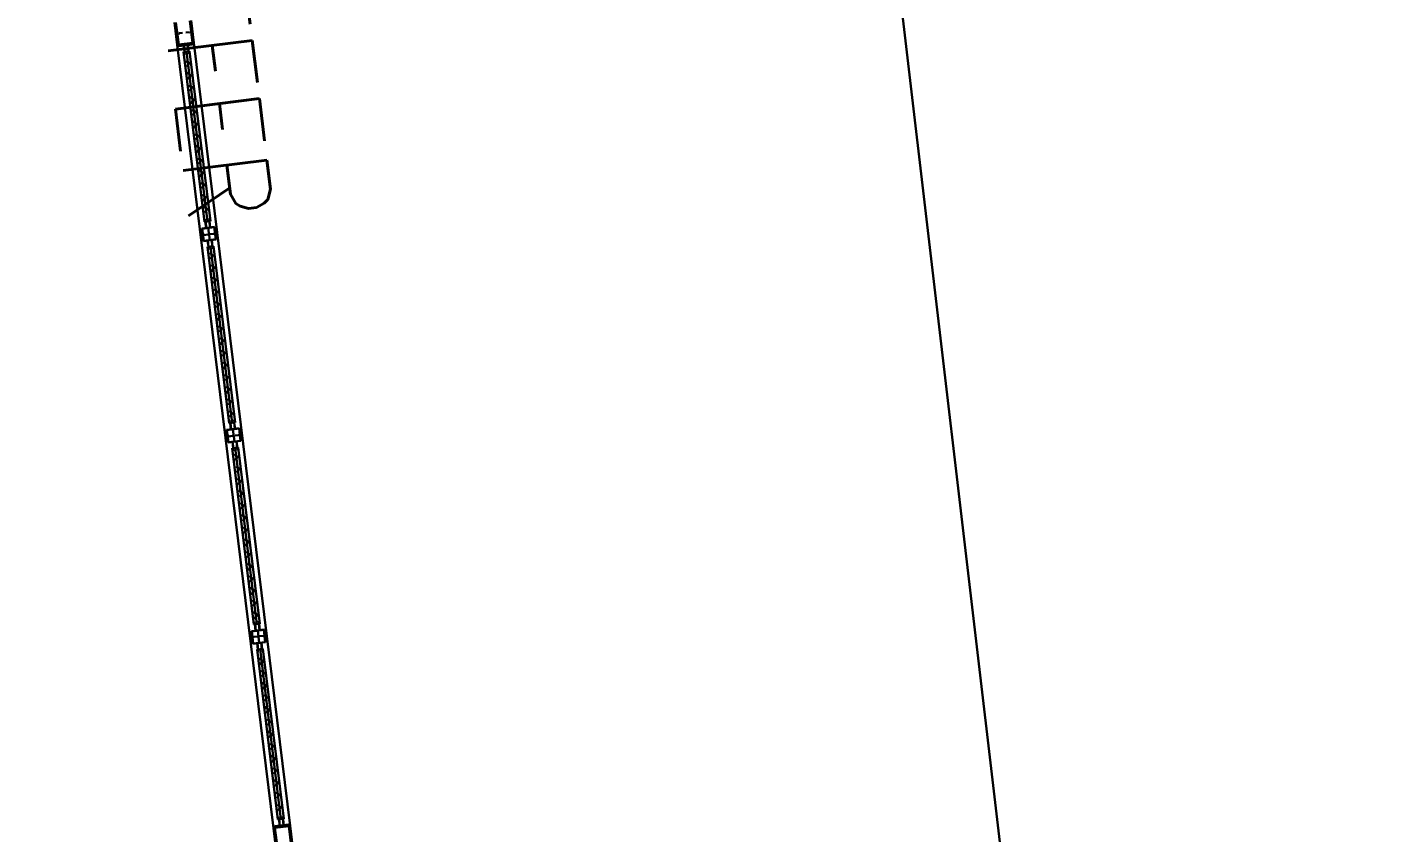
# Model space of a CAD drawing. Extents: x -15449 to 527173, y -170839 to 146543.
# Drawn here: x 15507.26 to 15512.69, y 7823.46 to 7826.66 of the extents above; entities that cross this region are included whole.
import ezdxf

# ---------------------------------------------------------------- set-up
doc = ezdxf.new("R2010")
doc.units = 0
doc.header["$LTSCALE"] = 8
doc.layers.get('0').update_dxf_attribs({"color": 1, "linetype": 'CONTINUOUS'})
doc.layers.add('G-IMPT', color=7, linetype='CONTINUOUS', lineweight=30)
doc.layers.add('Micron SGP Titleblock CAD template EDI$0$G-ANNO-TTLB', color=7, linetype='CONTINUOUS', lineweight=30)
doc.styles.add('RomanS_1', font='romans__.ttf', dxfattribs={"width": 0.9, "height": 8.694455})

# ---------------------------------------------------------------- blocks, each defined once
blk = doc.blocks.new('A$Cf1db08be')
at = {"layer": 'G-IMPT'}
for p, q in [((37.1949, 59.517), (40.6647, 30.0513)), ((35.7675, 47.0298), (35.7784, 46.9417)), ((35.7844, 46.9425), (35.7735, 47.0305)), ((35.8282, 47.0372), (35.8391, 46.9492)), ((35.8451, 46.9499), (35.8343, 47.038)), ((35.7851, 46.9873), (35.8001, 46.9891)), ((35.7889, 46.9843), (35.7851, 46.9873)), ((35.8275, 46.9925), (35.8125, 46.9906)), ((35.8246, 46.9887), (35.8275, 46.9925)), ((35.7844, 46.9425), (35.7784, 46.9417)), ((35.7784, 46.9417), (35.7851, 46.9365)), ((35.7784, 46.9417), (36.1612, 43.8277)), ((35.8391, 46.9492), (35.7844, 46.9425)), ((35.7851, 46.9365), (35.7844, 46.9425)), ((35.7851, 46.9365), (35.8398, 46.9432)), ((35.8037, 46.9134), (35.8273, 46.9163)), ((35.8868, 46.2379), (35.8037, 46.9134)), ((35.8051, 46.9305), (35.8041, 46.9388)), ((35.8082, 46.9139), (35.8051, 46.9389)), ((35.8072, 46.9138), (35.8051, 46.9305)), ((35.8068, 46.9036), (35.8056, 46.9127)), ((35.8064, 46.9137), (35.8247, 46.9159)), ((35.8251, 46.9151), (35.8065, 46.9131)), ((35.8065, 46.9131), (35.8073, 46.9036)), ((35.8073, 46.9036), (35.8068, 46.9036)), ((35.8986, 46.2394), (35.8155, 46.9148)), ((35.8229, 46.9157), (35.8198, 46.9407)), ((35.8218, 46.9325), (35.8208, 46.9408)), ((35.8239, 46.9158), (35.8218, 46.9325)), ((35.8262, 46.906), (35.8251, 46.9151)), ((35.8256, 46.9152), (35.8268, 46.906)), ((35.8268, 46.906), (35.8262, 46.906)), ((35.8273, 46.9163), (35.9104, 46.2408)), ((35.8451, 46.9499), (35.8391, 46.9492)), ((35.8391, 46.9492), (35.8398, 46.9432)), ((35.8398, 46.9432), (35.8451, 46.9499)), ((35.8451, 46.9499), (36.2279, 43.8359)), ((35.8142, 46.8784), (35.8141, 46.8782)), ((35.8275, 46.868), (35.8142, 46.8784)), ((35.8142, 46.8771), (35.8242, 46.8693)), ((35.8246, 46.866), (35.8168, 46.856)), ((35.817, 46.8549), (35.8171, 46.8548)), ((35.8171, 46.8548), (35.8275, 46.868)), ((35.8202, 46.83), (35.82, 46.8298)), ((35.8334, 46.8197), (35.8202, 46.83)), ((35.8202, 46.8287), (35.8301, 46.8209)), ((35.8305, 46.8176), (35.8228, 46.8077)), ((35.8229, 46.8065), (35.8231, 46.8064)), ((35.8231, 46.8064), (35.8334, 46.8197)), ((35.8261, 46.7816), (35.826, 46.7815)), ((35.8394, 46.7713), (35.8261, 46.7816)), ((35.8261, 46.7803), (35.8361, 46.7726)), ((35.8365, 46.7693), (35.8287, 46.7593)), ((35.8289, 46.7582), (35.829, 46.758)), ((35.829, 46.758), (35.8394, 46.7713)), ((35.8321, 46.7333), (35.8319, 46.7331)), ((35.8453, 46.7229), (35.8321, 46.7333)), ((35.8321, 46.732), (35.842, 46.7242)), ((35.8424, 46.7209), (35.8347, 46.7109)), ((35.8348, 46.7098), (35.835, 46.7097)), ((35.835, 46.7097), (35.8453, 46.7229)), ((35.838, 46.6849), (35.8379, 46.6847)), ((35.8512, 46.6746), (35.838, 46.6849)), ((35.838, 46.6836), (35.848, 46.6758)), ((35.8484, 46.6725), (35.8406, 46.6626)), ((35.8407, 46.6614), (35.8409, 46.6613)), ((35.8409, 46.6613), (35.8512, 46.6746)), ((35.8439, 46.6365), (35.8438, 46.6364)), ((35.8572, 46.6262), (35.8439, 46.6365)), ((35.844, 46.6352), (35.8539, 46.6275)), ((35.8543, 46.6242), (35.8466, 46.6142)), ((35.8467, 46.6131), (35.8468, 46.613)), ((35.8468, 46.613), (35.8572, 46.6262)), ((35.8499, 46.5882), (35.8498, 46.588)), ((35.8631, 46.5778), (35.8499, 46.5882)), ((35.8499, 46.5869), (35.8599, 46.5791)), ((35.8603, 46.5758), (35.8525, 46.5658)), ((35.8528, 46.5646), (35.8631, 46.5778)), ((35.8526, 46.5647), (35.8528, 46.5646)), ((35.8558, 46.5398), (35.8557, 46.5397)), ((35.8691, 46.5295), (35.8558, 46.5398)), ((35.8559, 46.5385), (35.8658, 46.5307)), ((35.8662, 46.5274), (35.8584, 46.5175)), ((35.8587, 46.5162), (35.8691, 46.5295)), ((35.8586, 46.5163), (35.8587, 46.5162)), ((35.8618, 46.4914), (35.8617, 46.4913)), ((35.875, 46.4811), (35.8618, 46.4914)), ((35.8618, 46.4902), (35.8718, 46.4824)), ((35.8722, 46.4791), (35.8644, 46.4691)), ((35.8645, 46.468), (35.8647, 46.4679)), ((35.8647, 46.4679), (35.875, 46.4811)), ((35.8677, 46.4431), (35.8676, 46.4429)), ((35.881, 46.4327), (35.8677, 46.4431)), ((35.8677, 46.4418), (35.8777, 46.434)), ((35.8781, 46.4307), (35.8703, 46.4208)), ((35.8705, 46.4196), (35.8706, 46.4195)), ((35.8706, 46.4195), (35.881, 46.4327)), ((35.8737, 46.3947), (35.8736, 46.3946)), ((35.8869, 46.3844), (35.8737, 46.3947)), ((35.8737, 46.3934), (35.8837, 46.3856)), ((35.8841, 46.3823), (35.8763, 46.3724)), ((35.8764, 46.3713), (35.8766, 46.3711)), ((35.8766, 46.3711), (35.8869, 46.3844)), ((35.8796, 46.3464), (35.8795, 46.3462)), ((35.8929, 46.336), (35.8796, 46.3464)), ((35.8796, 46.3451), (35.8896, 46.3373)), ((35.89, 46.334), (35.8822, 46.324)), ((35.8824, 46.3229), (35.8825, 46.3228)), ((35.8825, 46.3228), (35.8929, 46.336)), ((35.8856, 46.298), (35.8854, 46.2978)), ((35.8988, 46.2876), (35.8856, 46.298)), ((35.8856, 46.2967), (35.8955, 46.2889)), ((35.896, 46.2856), (35.8882, 46.2757)), ((35.8883, 46.2745), (35.8885, 46.2744)), ((35.8885, 46.2744), (35.8988, 46.2876)), ((35.9073, 46.2506), (35.9068, 46.2505)), ((35.9068, 46.2505), (35.9079, 46.2414)), ((35.9085, 46.2415), (35.9073, 46.2506)), ((35.9267, 46.2174), (35.8766, 46.2113)), ((35.8766, 46.2113), (35.8828, 46.1612)), ((35.9258, 46.2163), (35.8778, 46.2104)), ((35.8778, 46.2104), (35.8837, 46.1624)), ((35.9104, 46.2408), (35.8868, 46.2379)), ((35.8879, 46.2482), (35.8873, 46.2481)), ((35.8873, 46.2481), (35.8885, 46.239)), ((35.8894, 46.2388), (35.8879, 46.2482)), ((35.9079, 46.2414), (35.8894, 46.2388)), ((35.8894, 46.2382), (35.9077, 46.2405)), ((35.8902, 46.2383), (35.8933, 46.2133)), ((35.8912, 46.2385), (35.8943, 46.2134)), ((35.9016, 46.2143), (35.9078, 46.1643)), ((35.9059, 46.2403), (35.909, 46.2152)), ((35.9069, 46.2404), (35.91, 46.2154)), ((35.9317, 46.1683), (35.9258, 46.2163)), ((35.9328, 46.1674), (35.9267, 46.2174)), ((35.8828, 46.1612), (35.9328, 46.1674)), ((35.8837, 46.1624), (35.9317, 46.1683)), ((35.8878, 46.1889), (35.8849, 46.1852)), ((35.8849, 46.1852), (35.8999, 46.187)), ((35.8991, 46.1378), (35.9227, 46.1407)), ((35.8991, 46.1378), (35.9227, 46.1407)), ((35.9025, 46.1383), (35.8995, 46.1633)), ((35.8995, 46.1633), (35.9025, 46.1383)), ((35.9035, 46.1384), (35.9005, 46.1634)), ((35.9005, 46.1634), (35.9035, 46.1384)), ((35.9017, 46.1382), (35.92, 46.1404)), ((35.9017, 46.1382), (35.92, 46.1404)), ((35.9249, 46.1901), (35.9099, 46.1883)), ((35.9182, 46.1402), (35.9151, 46.1652)), ((35.9151, 46.1652), (35.9182, 46.1402)), ((35.9192, 46.1403), (35.9161, 46.1653)), ((35.9161, 46.1653), (35.9192, 46.1403)), ((35.9212, 46.193), (35.9249, 46.1901)), ((35.9227, 46.1407), (36.0088, 45.4403)), ((35.9227, 46.1407), (36.0088, 45.4403)), ((35.9852, 45.4374), (35.8991, 46.1378)), ((35.9852, 45.4374), (35.8991, 46.1378)), ((35.9021, 46.1281), (35.901, 46.1372)), ((35.9021, 46.1281), (35.901, 46.1372)), ((35.9205, 46.1396), (35.9018, 46.1376)), ((35.9205, 46.1396), (35.9018, 46.1376)), ((35.9018, 46.1376), (35.9026, 46.1281)), ((35.9018, 46.1376), (35.9026, 46.1281)), ((35.9026, 46.1281), (35.9021, 46.1281)), ((35.9026, 46.1281), (35.9021, 46.1281)), ((35.9081, 46.1145), (35.908, 46.1144)), ((35.9214, 46.1042), (35.9081, 46.1145)), ((35.9081, 46.1132), (35.9181, 46.1055)), ((35.9185, 46.1022), (35.9107, 46.0922)), ((35.997, 45.4388), (35.9109, 46.1393)), ((35.997, 45.4388), (35.9109, 46.1393)), ((35.9109, 46.0911), (35.911, 46.0909)), ((35.911, 46.0909), (35.9214, 46.1042)), ((35.9216, 46.1305), (35.9205, 46.1396)), ((35.9216, 46.1305), (35.9205, 46.1396)), ((35.921, 46.1397), (35.9221, 46.1305)), ((35.921, 46.1397), (35.9221, 46.1305)), ((35.9221, 46.1305), (35.9216, 46.1305)), ((35.9221, 46.1305), (35.9216, 46.1305)), ((35.9141, 46.0662), (35.9139, 46.066)), ((35.9141, 46.0662), (35.9139, 46.066)), ((35.9273, 46.0558), (35.9141, 46.0662)), ((35.9273, 46.0558), (35.9141, 46.0662)), ((35.9141, 46.0649), (35.924, 46.0571)), ((35.9141, 46.0649), (35.924, 46.0571)), ((35.9245, 46.0538), (35.9167, 46.0438)), ((35.9245, 46.0538), (35.9167, 46.0438)), ((35.9168, 46.0427), (35.917, 46.0426)), ((35.9168, 46.0427), (35.917, 46.0426)), ((35.917, 46.0426), (35.9273, 46.0558)), ((35.917, 46.0426), (35.9273, 46.0558)), ((35.92, 46.0178), (35.9199, 46.0176)), ((35.92, 46.0178), (35.9199, 46.0176)), ((35.9333, 46.0075), (35.92, 46.0178)), ((35.9333, 46.0075), (35.92, 46.0178)), ((35.92, 46.0165), (35.93, 46.0087)), ((35.92, 46.0165), (35.93, 46.0087)), ((35.9304, 46.0054), (35.9226, 45.9955)), ((35.9304, 46.0054), (35.9226, 45.9955)), ((35.9228, 45.9943), (35.9229, 45.9942)), ((35.9228, 45.9943), (35.9229, 45.9942)), ((35.9229, 45.9942), (35.9333, 46.0075)), ((35.9229, 45.9942), (35.9333, 46.0075)), ((35.926, 45.9694), (35.9258, 45.9693)), ((35.926, 45.9694), (35.9258, 45.9693)), ((35.9392, 45.9591), (35.926, 45.9694)), ((35.9392, 45.9591), (35.926, 45.9694)), ((35.926, 45.9681), (35.9359, 45.9604)), ((35.926, 45.9681), (35.9359, 45.9604)), ((35.9363, 45.9571), (35.9286, 45.9471)), ((35.9363, 45.9571), (35.9286, 45.9471)), ((35.9287, 45.946), (35.9289, 45.9459)), ((35.9287, 45.946), (35.9289, 45.9459)), ((35.9289, 45.9459), (35.9392, 45.9591)), ((35.9289, 45.9459), (35.9392, 45.9591)), ((35.9319, 45.9211), (35.9318, 45.9209)), ((35.9319, 45.9211), (35.9318, 45.9209)), ((35.9452, 45.9107), (35.9319, 45.9211)), ((35.9452, 45.9107), (35.9319, 45.9211)), ((35.9319, 45.9198), (35.9419, 45.912)), ((35.9319, 45.9198), (35.9419, 45.912)), ((35.9423, 45.9087), (35.9345, 45.8987)), ((35.9423, 45.9087), (35.9345, 45.8987)), ((35.9346, 45.8976), (35.9348, 45.8975)), ((35.9346, 45.8976), (35.9348, 45.8975)), ((35.9348, 45.8975), (35.9452, 45.9107)), ((35.9348, 45.8975), (35.9452, 45.9107)), ((35.9379, 45.8727), (35.9377, 45.8725)), ((35.9379, 45.8727), (35.9377, 45.8725)), ((35.9511, 45.8624), (35.9379, 45.8727)), ((35.9511, 45.8624), (35.9379, 45.8727)), ((35.9379, 45.8714), (35.9478, 45.8636)), ((35.9379, 45.8714), (35.9478, 45.8636)), ((35.9482, 45.8603), (35.9405, 45.8504)), ((35.9482, 45.8603), (35.9405, 45.8504)), ((35.9406, 45.8492), (35.9408, 45.8491)), ((35.9406, 45.8492), (35.9408, 45.8491)), ((35.9408, 45.8491), (35.9511, 45.8624)), ((35.9408, 45.8491), (35.9511, 45.8624)), ((35.9438, 45.8243), (35.9437, 45.8242)), ((35.9438, 45.8243), (35.9437, 45.8242)), ((35.957, 45.814), (35.9438, 45.8243)), ((35.957, 45.814), (35.9438, 45.8243)), ((35.9438, 45.8231), (35.9538, 45.8153)), ((35.9438, 45.8231), (35.9538, 45.8153)), ((35.9542, 45.812), (35.9464, 45.802)), ((35.9542, 45.812), (35.9464, 45.802)), ((35.9465, 45.8009), (35.9467, 45.8008)), ((35.9465, 45.8009), (35.9467, 45.8008)), ((35.9467, 45.8008), (35.957, 45.814)), ((35.9467, 45.8008), (35.957, 45.814)), ((35.9497, 45.776), (35.9496, 45.7758)), ((35.9497, 45.776), (35.9496, 45.7758)), ((35.963, 45.7656), (35.9497, 45.776)), ((35.963, 45.7656), (35.9497, 45.776)), ((35.9498, 45.7747), (35.9597, 45.7669)), ((35.9498, 45.7747), (35.9597, 45.7669)), ((35.9601, 45.7636), (35.9523, 45.7536)), ((35.9601, 45.7636), (35.9523, 45.7536)), ((35.9526, 45.7524), (35.963, 45.7656)), ((35.9526, 45.7524), (35.963, 45.7656)), ((35.9525, 45.7525), (35.9526, 45.7524)), ((35.9525, 45.7525), (35.9526, 45.7524)), ((35.9557, 45.7276), (35.9556, 45.7275)), ((35.9557, 45.7276), (35.9556, 45.7275)), ((35.9689, 45.7173), (35.9557, 45.7276)), ((35.9689, 45.7173), (35.9557, 45.7276)), ((35.9557, 45.7263), (35.9657, 45.7185)), ((35.9557, 45.7263), (35.9657, 45.7185)), ((35.9661, 45.7152), (35.9583, 45.7053)), ((35.9661, 45.7152), (35.9583, 45.7053)), ((35.9586, 45.704), (35.9689, 45.7173)), ((35.9586, 45.704), (35.9689, 45.7173)), ((35.9584, 45.7042), (35.9586, 45.704)), ((35.9584, 45.7042), (35.9586, 45.704)), ((35.9616, 45.6792), (35.9615, 45.6791)), ((35.9616, 45.6792), (35.9615, 45.6791)), ((35.9749, 45.6689), (35.9616, 45.6792)), ((35.9749, 45.6689), (35.9616, 45.6792)), ((35.9617, 45.678), (35.9716, 45.6702)), ((35.9617, 45.678), (35.9716, 45.6702)), ((35.972, 45.6669), (35.9642, 45.6569)), ((35.972, 45.6669), (35.9642, 45.6569)), ((35.9644, 45.6558), (35.9645, 45.6557)), ((35.9644, 45.6558), (35.9645, 45.6557)), ((35.9645, 45.6557), (35.9749, 45.6689)), ((35.9645, 45.6557), (35.9749, 45.6689)), ((35.9676, 45.6309), (35.9675, 45.6307)), ((35.9676, 45.6309), (35.9675, 45.6307)), ((35.9808, 45.6205), (35.9676, 45.6309)), ((35.9808, 45.6205), (35.9676, 45.6309)), ((35.9676, 45.6296), (35.9776, 45.6218)), ((35.9676, 45.6296), (35.9776, 45.6218)), ((35.978, 45.6185), (35.9702, 45.6086)), ((35.978, 45.6185), (35.9702, 45.6086)), ((35.9703, 45.6074), (35.9705, 45.6073)), ((35.9703, 45.6074), (35.9705, 45.6073)), ((35.9705, 45.6073), (35.9808, 45.6205)), ((35.9705, 45.6073), (35.9808, 45.6205)), ((35.9735, 45.5825), (35.9734, 45.5824)), ((35.9735, 45.5825), (35.9734, 45.5824)), ((35.9868, 45.5722), (35.9735, 45.5825)), ((35.9868, 45.5722), (35.9735, 45.5825)), ((35.9735, 45.5812), (35.9835, 45.5734)), ((35.9735, 45.5812), (35.9835, 45.5734)), ((35.9839, 45.5701), (35.9761, 45.5602)), ((35.9839, 45.5701), (35.9761, 45.5602)), ((35.9763, 45.5591), (35.9764, 45.5589)), ((35.9763, 45.5591), (35.9764, 45.5589)), ((35.9764, 45.5589), (35.9868, 45.5722)), ((35.9764, 45.5589), (35.9868, 45.5722)), ((35.9795, 45.5342), (35.9794, 45.534)), ((35.9795, 45.5342), (35.9794, 45.534)), ((35.9927, 45.5238), (35.9795, 45.5342)), ((35.9927, 45.5238), (35.9795, 45.5342)), ((35.9795, 45.5329), (35.9894, 45.5251)), ((35.9795, 45.5329), (35.9894, 45.5251)), ((35.9899, 45.5218), (35.9821, 45.5118)), ((35.9899, 45.5218), (35.9821, 45.5118)), ((35.9822, 45.5107), (35.9824, 45.5106)), ((35.9822, 45.5107), (35.9824, 45.5106)), ((35.9824, 45.5106), (35.9927, 45.5238)), ((35.9824, 45.5106), (35.9927, 45.5238)), ((36.0088, 45.4403), (35.9852, 45.4374)), ((36.0088, 45.4403), (35.9852, 45.4374)), ((35.9854, 45.4858), (35.9853, 45.4856)), ((35.9854, 45.4858), (35.9853, 45.4856)), ((35.9987, 45.4754), (35.9854, 45.4858)), ((35.9987, 45.4754), (35.9854, 45.4858)), ((35.9854, 45.4845), (35.9954, 45.4767)), ((35.9854, 45.4845), (35.9954, 45.4767)), ((35.9863, 45.4477), (35.9858, 45.4476)), ((35.9863, 45.4477), (35.9858, 45.4476)), ((35.9858, 45.4476), (35.9869, 45.4385)), ((35.9858, 45.4476), (35.9869, 45.4385)), ((35.9878, 45.4383), (35.9863, 45.4477)), ((35.9878, 45.4383), (35.9863, 45.4477)), ((36.0064, 45.4409), (35.9878, 45.4383)), ((36.0064, 45.4409), (35.9878, 45.4383)), ((35.9878, 45.4377), (36.0061, 45.44)), ((35.9878, 45.4377), (36.0061, 45.44)), ((35.9958, 45.4734), (35.988, 45.4635)), ((35.9958, 45.4734), (35.988, 45.4635)), ((35.9882, 45.4623), (35.9883, 45.4622)), ((35.9882, 45.4623), (35.9883, 45.4622)), ((35.9883, 45.4622), (35.9987, 45.4754)), ((35.9883, 45.4622), (35.9987, 45.4754)), ((35.9886, 45.4378), (35.9917, 45.4128)), ((35.9917, 45.4128), (35.9886, 45.4378)), ((35.9897, 45.4379), (35.9927, 45.4129)), ((35.9927, 45.4129), (35.9897, 45.4379)), ((36.0043, 45.4397), (36.0074, 45.4147)), ((36.0074, 45.4147), (36.0043, 45.4397)), ((36.0058, 45.4501), (36.0052, 45.45)), ((36.0058, 45.4501), (36.0052, 45.45)), ((36.0052, 45.45), (36.0064, 45.4409)), ((36.0052, 45.45), (36.0064, 45.4409)), ((36.0053, 45.4399), (36.0084, 45.4148)), ((36.0084, 45.4148), (36.0053, 45.4399)), ((36.0069, 45.4409), (36.0058, 45.4501)), ((36.0069, 45.4409), (36.0058, 45.4501)), ((36.0251, 45.4169), (35.975, 45.4107)), ((35.975, 45.4107), (35.9812, 45.3607)), ((36.0242, 45.4158), (35.9762, 45.4099)), ((35.9762, 45.4099), (35.9821, 45.3618)), ((35.9863, 45.3884), (35.9833, 45.3847)), ((35.9833, 45.3847), (35.9983, 45.3865)), ((36.0001, 45.4138), (36.0062, 45.3638)), ((36.0234, 45.3896), (36.0083, 45.3878)), ((36.0196, 45.3925), (36.0234, 45.3896)), ((36.0301, 45.3677), (36.0242, 45.4158)), ((36.0312, 45.3669), (36.0251, 45.4169)), ((35.9812, 45.3607), (36.0312, 45.3669)), ((35.9821, 45.3618), (36.0301, 45.3677)), ((36.0211, 45.3402), (35.9975, 45.3373)), ((36.0211, 45.3402), (35.9975, 45.3373)), ((35.9975, 45.3373), (36.0836, 44.6369)), ((35.9975, 45.3373), (36.0836, 44.6369)), ((36.001, 45.3377), (35.9979, 45.3628)), ((35.9979, 45.3628), (36.001, 45.3377)), ((36.002, 45.3379), (35.9989, 45.3629)), ((35.9989, 45.3629), (36.002, 45.3379)), ((36.0005, 45.3275), (35.9994, 45.3367)), ((36.0005, 45.3275), (35.9994, 45.3367)), ((36.0002, 45.3377), (36.0184, 45.3399)), ((36.0002, 45.3377), (36.0184, 45.3399)), ((36.0189, 45.3391), (36.0002, 45.3371)), ((36.0189, 45.3391), (36.0002, 45.3371)), ((36.0002, 45.3371), (36.001, 45.3276)), ((36.0002, 45.3371), (36.001, 45.3276)), ((36.001, 45.3276), (36.0005, 45.3275)), ((36.001, 45.3276), (36.0005, 45.3275)), ((36.0093, 45.3388), (36.0954, 44.6383)), ((36.0093, 45.3388), (36.0954, 44.6383)), ((36.0166, 45.3397), (36.0136, 45.3647)), ((36.0136, 45.3647), (36.0166, 45.3397)), ((36.0176, 45.3398), (36.0146, 45.3648)), ((36.0146, 45.3648), (36.0176, 45.3398)), ((36.02, 45.3299), (36.0189, 45.3391)), ((36.02, 45.3299), (36.0189, 45.3391)), ((36.0194, 45.3391), (36.0205, 45.33)), ((36.0194, 45.3391), (36.0205, 45.33)), ((36.0205, 45.33), (36.02, 45.3299)), ((36.0205, 45.33), (36.02, 45.3299)), ((36.1072, 44.6398), (36.0211, 45.3402)), ((36.1072, 44.6398), (36.0211, 45.3402)), ((36.0064, 45.3138), (36.0065, 45.314)), ((36.0064, 45.3138), (36.0065, 45.314)), ((36.0065, 45.314), (36.0198, 45.3037)), ((36.0065, 45.314), (36.0198, 45.3037)), ((36.0165, 45.3049), (36.0066, 45.3127)), ((36.0165, 45.3049), (36.0066, 45.3127)), ((36.0091, 45.2917), (36.0169, 45.3016)), ((36.0091, 45.2917), (36.0169, 45.3016)), ((36.0094, 45.2904), (36.0093, 45.2905)), ((36.0094, 45.2904), (36.0093, 45.2905)), ((36.0198, 45.3037), (36.0094, 45.2904)), ((36.0198, 45.3037), (36.0094, 45.2904)), ((36.0124, 45.2655), (36.0125, 45.2656)), ((36.0124, 45.2655), (36.0125, 45.2656)), ((36.0125, 45.2656), (36.0257, 45.2553)), ((36.0125, 45.2656), (36.0257, 45.2553)), ((36.0225, 45.2566), (36.0125, 45.2644)), ((36.0225, 45.2566), (36.0125, 45.2644)), ((36.0151, 45.2433), (36.0229, 45.2533)), ((36.0151, 45.2433), (36.0229, 45.2533)), ((36.0154, 45.2421), (36.0152, 45.2422)), ((36.0154, 45.2421), (36.0152, 45.2422)), ((36.0257, 45.2553), (36.0154, 45.2421)), ((36.0257, 45.2553), (36.0154, 45.2421)), ((36.0183, 45.2171), (36.0184, 45.2173)), ((36.0183, 45.2171), (36.0184, 45.2173)), ((36.0184, 45.2173), (36.0317, 45.2069)), ((36.0184, 45.2173), (36.0317, 45.2069)), ((36.0284, 45.2082), (36.0184, 45.216)), ((36.0284, 45.2082), (36.0184, 45.216)), ((36.021, 45.1949), (36.0288, 45.2049)), ((36.021, 45.1949), (36.0288, 45.2049)), ((36.0213, 45.1937), (36.0212, 45.1938)), ((36.0213, 45.1937), (36.0212, 45.1938)), ((36.0317, 45.2069), (36.0213, 45.1937)), ((36.0317, 45.2069), (36.0213, 45.1937)), ((36.0243, 45.1688), (36.0244, 45.1689)), ((36.0243, 45.1688), (36.0244, 45.1689)), ((36.0244, 45.1689), (36.0376, 45.1586)), ((36.0244, 45.1689), (36.0376, 45.1586)), ((36.0344, 45.1598), (36.0244, 45.1676)), ((36.0344, 45.1598), (36.0244, 45.1676)), ((36.027, 45.1466), (36.0348, 45.1565)), ((36.027, 45.1466), (36.0348, 45.1565)), ((36.0273, 45.1453), (36.0271, 45.1455)), ((36.0273, 45.1453), (36.0271, 45.1455)), ((36.0376, 45.1586), (36.0273, 45.1453)), ((36.0376, 45.1586), (36.0273, 45.1453)), ((36.0302, 45.1204), (36.0303, 45.1205)), ((36.0302, 45.1204), (36.0303, 45.1205)), ((36.0303, 45.1205), (36.0436, 45.1102)), ((36.0303, 45.1205), (36.0436, 45.1102)), ((36.0403, 45.1115), (36.0303, 45.1193)), ((36.0403, 45.1115), (36.0303, 45.1193)), ((36.0436, 45.1102), (36.0332, 45.097)), ((36.0436, 45.1102), (36.0332, 45.097)), ((36.0329, 45.0982), (36.0407, 45.1082)), ((36.0329, 45.0982), (36.0407, 45.1082)), ((36.0332, 45.097), (36.0331, 45.0971)), ((36.0332, 45.097), (36.0331, 45.0971)), ((36.0361, 45.072), (36.0363, 45.0722)), ((36.0361, 45.072), (36.0363, 45.0722)), ((36.0363, 45.0722), (36.0495, 45.0618)), ((36.0363, 45.0722), (36.0495, 45.0618)), ((36.0462, 45.0631), (36.0363, 45.0709)), ((36.0462, 45.0631), (36.0363, 45.0709)), ((36.0389, 45.0499), (36.0467, 45.0598)), ((36.0389, 45.0499), (36.0467, 45.0598)), ((36.0495, 45.0618), (36.0392, 45.0486)), ((36.0495, 45.0618), (36.0392, 45.0486)), ((36.0392, 45.0486), (36.039, 45.0487)), ((36.0392, 45.0486), (36.039, 45.0487)), ((36.0421, 45.0237), (36.0422, 45.0238)), ((36.0421, 45.0237), (36.0422, 45.0238)), ((36.0422, 45.0238), (36.0555, 45.0135)), ((36.0422, 45.0238), (36.0555, 45.0135)), ((36.0522, 45.0147), (36.0422, 45.0225)), ((36.0522, 45.0147), (36.0422, 45.0225)), ((36.0448, 45.0015), (36.0526, 45.0114)), ((36.0448, 45.0015), (36.0526, 45.0114)), ((36.0555, 45.0135), (36.0451, 45.0002)), ((36.0555, 45.0135), (36.0451, 45.0002)), ((36.0451, 45.0002), (36.045, 45.0004)), ((36.0451, 45.0002), (36.045, 45.0004)), ((36.048, 44.9753), (36.0482, 44.9755)), ((36.048, 44.9753), (36.0482, 44.9755)), ((36.0482, 44.9755), (36.0614, 44.9651)), ((36.0482, 44.9755), (36.0614, 44.9651)), ((36.0581, 44.9664), (36.0482, 44.9742)), ((36.0581, 44.9664), (36.0482, 44.9742)), ((36.0508, 44.9531), (36.0585, 44.9631)), ((36.0508, 44.9531), (36.0585, 44.9631)), ((36.0511, 44.9519), (36.0509, 44.952)), ((36.0511, 44.9519), (36.0509, 44.952)), ((36.0614, 44.9651), (36.0511, 44.9519)), ((36.0614, 44.9651), (36.0511, 44.9519)), ((36.054, 44.9269), (36.0541, 44.9271)), ((36.054, 44.9269), (36.0541, 44.9271)), ((36.0541, 44.9271), (36.0674, 44.9167)), ((36.0541, 44.9271), (36.0674, 44.9167)), ((36.0641, 44.918), (36.0541, 44.9258)), ((36.0641, 44.918), (36.0541, 44.9258)), ((36.0567, 44.9048), (36.0645, 44.9147)), ((36.0567, 44.9048), (36.0645, 44.9147)), ((36.057, 44.9035), (36.0568, 44.9036)), ((36.057, 44.9035), (36.0568, 44.9036)), ((36.0674, 44.9167), (36.057, 44.9035)), ((36.0674, 44.9167), (36.057, 44.9035)), ((36.0599, 44.8786), (36.0601, 44.8787)), ((36.0599, 44.8786), (36.0601, 44.8787)), ((36.0601, 44.8787), (36.0733, 44.8684)), ((36.0601, 44.8787), (36.0733, 44.8684)), ((36.07, 44.8697), (36.0601, 44.8774)), ((36.07, 44.8697), (36.0601, 44.8774)), ((36.0627, 44.8564), (36.0704, 44.8664)), ((36.0627, 44.8564), (36.0704, 44.8664)), ((36.063, 44.8551), (36.0628, 44.8553)), ((36.063, 44.8551), (36.0628, 44.8553)), ((36.0733, 44.8684), (36.063, 44.8551)), ((36.0733, 44.8684), (36.063, 44.8551)), ((36.0659, 44.8302), (36.066, 44.8304)), ((36.0659, 44.8302), (36.066, 44.8304)), ((36.066, 44.8304), (36.0792, 44.82)), ((36.066, 44.8304), (36.0792, 44.82)), ((36.076, 44.8213), (36.066, 44.8291)), ((36.076, 44.8213), (36.066, 44.8291)), ((36.0686, 44.808), (36.0764, 44.818)), ((36.0686, 44.808), (36.0764, 44.818)), ((36.0689, 44.8068), (36.0687, 44.8069)), ((36.0689, 44.8068), (36.0687, 44.8069)), ((36.0792, 44.82), (36.0689, 44.8068)), ((36.0792, 44.82), (36.0689, 44.8068)), ((36.0718, 44.7818), (36.0719, 44.782)), ((36.0718, 44.7818), (36.0719, 44.782)), ((36.0719, 44.782), (36.0852, 44.7717)), ((36.0719, 44.782), (36.0852, 44.7717)), ((36.0819, 44.7729), (36.072, 44.7807)), ((36.0819, 44.7729), (36.072, 44.7807)), ((36.0745, 44.7597), (36.0823, 44.7696)), ((36.0745, 44.7597), (36.0823, 44.7696)), ((36.0748, 44.7584), (36.0747, 44.7585)), ((36.0748, 44.7584), (36.0747, 44.7585)), ((36.0852, 44.7717), (36.0748, 44.7584)), ((36.0852, 44.7717), (36.0748, 44.7584)), ((36.0778, 44.7335), (36.0779, 44.7336)), ((36.0778, 44.7335), (36.0779, 44.7336)), ((36.0779, 44.7336), (36.0911, 44.7233)), ((36.0779, 44.7336), (36.0911, 44.7233)), ((36.0879, 44.7246), (36.0779, 44.7323)), ((36.0879, 44.7246), (36.0779, 44.7323)), ((36.0805, 44.7113), (36.0883, 44.7213)), ((36.0805, 44.7113), (36.0883, 44.7213)), ((36.0808, 44.71), (36.0806, 44.7102)), ((36.0808, 44.71), (36.0806, 44.7102)), ((36.0911, 44.7233), (36.0808, 44.71)), ((36.0911, 44.7233), (36.0808, 44.71)), ((36.0837, 44.6851), (36.0838, 44.6853)), ((36.0838, 44.6853), (36.0971, 44.6749)), ((36.0938, 44.6762), (36.0839, 44.684)), ((36.0971, 44.6749), (36.0867, 44.6617)), ((36.0836, 44.6369), (36.1072, 44.6398)), ((36.0836, 44.6369), (36.1072, 44.6398)), ((36.0847, 44.6472), (36.0842, 44.6471)), ((36.0847, 44.6472), (36.0842, 44.6471)), ((36.0842, 44.6471), (36.0853, 44.638)), ((36.0842, 44.6471), (36.0853, 44.638)), ((36.0862, 44.6377), (36.0847, 44.6472)), ((36.0862, 44.6377), (36.0847, 44.6472)), ((36.1048, 44.6403), (36.0862, 44.6377)), ((36.1048, 44.6403), (36.0862, 44.6377)), ((36.0863, 44.6372), (36.1045, 44.6394)), ((36.0863, 44.6372), (36.1045, 44.6394)), ((36.0864, 44.6629), (36.0942, 44.6729)), ((36.0867, 44.6617), (36.0866, 44.6618)), ((36.0871, 44.6373), (36.0901, 44.6123)), ((36.0901, 44.6123), (36.0871, 44.6373)), ((36.0881, 44.6374), (36.0911, 44.6124)), ((36.0911, 44.6124), (36.0881, 44.6374)), ((36.1027, 44.6392), (36.1058, 44.6142)), ((36.1058, 44.6142), (36.1027, 44.6392)), ((36.1042, 44.6496), (36.1036, 44.6495)), ((36.1042, 44.6496), (36.1036, 44.6495)), ((36.1036, 44.6495), (36.1048, 44.6403)), ((36.1036, 44.6495), (36.1048, 44.6403)), ((36.1037, 44.6393), (36.1068, 44.6143)), ((36.1068, 44.6143), (36.1037, 44.6393)), ((36.1053, 44.6404), (36.1042, 44.6496)), ((36.1053, 44.6404), (36.1042, 44.6496)), ((36.0735, 44.6102), (36.1235, 44.6164)), ((36.0796, 44.5602), (36.0735, 44.6102)), ((36.0746, 44.6093), (36.1226, 44.6153)), ((36.0805, 44.5613), (36.0746, 44.6093)), ((36.1296, 44.5663), (36.0796, 44.5602)), ((36.1285, 44.5672), (36.0805, 44.5613)), ((36.0813, 44.5875), (36.0963, 44.5893)), ((36.0851, 44.5846), (36.0813, 44.5875)), ((36.1046, 44.5633), (36.0985, 44.6133)), ((36.1214, 44.5924), (36.1064, 44.5906)), ((36.1184, 44.5887), (36.1214, 44.5924)), ((36.1226, 44.6153), (36.1285, 44.5672)), ((36.1235, 44.6164), (36.1296, 44.5663)), ((36.1195, 44.5397), (36.0959, 44.5368)), ((36.0959, 44.5368), (36.179, 43.8614)), ((36.0994, 44.5372), (36.0963, 44.5622)), ((36.1004, 44.5373), (36.0973, 44.5624)), ((36.0989, 44.527), (36.0978, 44.5362)), ((36.0986, 44.5371), (36.1168, 44.5394)), ((36.1173, 44.5385), (36.0986, 44.5366)), ((36.0986, 44.5366), (36.0995, 44.5271)), ((36.0995, 44.5271), (36.0989, 44.527)), ((36.1077, 44.5383), (36.1907, 43.8628)), ((36.115, 44.5392), (36.112, 44.5642)), ((36.116, 44.5393), (36.113, 44.5643)), ((36.1184, 44.5294), (36.1173, 44.5385)), ((36.1178, 44.5386), (36.1189, 44.5295)), ((36.1189, 44.5295), (36.1184, 44.5294)), ((36.2025, 43.8643), (36.1195, 44.5397)), ((36.1063, 44.5017), (36.1064, 44.5018)), ((36.1064, 44.5018), (36.1196, 44.4915)), ((36.1164, 44.4927), (36.1064, 44.5005)), ((36.109, 44.4795), (36.1168, 44.4894)), ((36.1093, 44.4782), (36.1091, 44.4783)), ((36.1196, 44.4915), (36.1093, 44.4782)), ((36.1122, 44.4533), (36.1123, 44.4534)), ((36.1123, 44.4534), (36.1256, 44.4431)), ((36.1223, 44.4444), (36.1124, 44.4522)), ((36.1149, 44.4311), (36.1227, 44.4411)), ((36.1152, 44.4299), (36.1151, 44.43)), ((36.1256, 44.4431), (36.1152, 44.4299)), ((36.1182, 44.4049), (36.1183, 44.4051)), ((36.1183, 44.4051), (36.1315, 44.3947)), ((36.1283, 44.396), (36.1183, 44.4038)), ((36.1209, 44.3828), (36.1287, 44.3927)), ((36.1212, 44.3815), (36.121, 44.3816)), ((36.1315, 44.3947), (36.1212, 44.3815)), ((36.1241, 44.3566), (36.1242, 44.3567)), ((36.1242, 44.3567), (36.1375, 44.3464)), ((36.1342, 44.3476), (36.1242, 44.3554)), ((36.1268, 44.3344), (36.1346, 44.3443)), ((36.1271, 44.3331), (36.127, 44.3333)), ((36.1375, 44.3464), (36.1271, 44.3331)), ((36.1301, 44.3082), (36.1302, 44.3084)), ((36.1302, 44.3084), (36.1434, 44.298)), ((36.1401, 44.2993), (36.1302, 44.3071)), ((36.1328, 44.286), (36.1406, 44.296)), ((36.1434, 44.298), (36.1331, 44.2848)), ((36.1331, 44.2848), (36.1329, 44.2849)), ((36.136, 44.2598), (36.1361, 44.26)), ((36.1361, 44.26), (36.1494, 44.2496)), ((36.1461, 44.2509), (36.1361, 44.2587)), ((36.1387, 44.2377), (36.1465, 44.2476)), ((36.1494, 44.2496), (36.139, 44.2364)), ((36.139, 44.2364), (36.1389, 44.2365)), ((36.1419, 44.2115), (36.1421, 44.2116)), ((36.1421, 44.2116), (36.1553, 44.2013)), ((36.152, 44.2026), (36.1421, 44.2103)), ((36.1447, 44.1893), (36.1524, 44.1992)), ((36.145, 44.188), (36.1448, 44.1882)), ((36.1553, 44.2013), (36.145, 44.188)), ((36.1479, 44.1631), (36.148, 44.1633)), ((36.148, 44.1633), (36.1613, 44.1529)), ((36.158, 44.1542), (36.148, 44.162)), ((36.1506, 44.1409), (36.1584, 44.1509)), ((36.1509, 44.1397), (36.1508, 44.1398)), ((36.1613, 44.1529), (36.1509, 44.1397)), ((36.1538, 44.1147), (36.154, 44.1149)), ((36.154, 44.1149), (36.1672, 44.1045)), ((36.1639, 44.1058), (36.154, 44.1136)), ((36.1566, 44.0926), (36.1643, 44.1025)), ((36.1569, 44.0913), (36.1567, 44.0914)), ((36.1672, 44.1045), (36.1569, 44.0913)), ((36.1598, 44.0664), (36.1599, 44.0665)), ((36.1599, 44.0665), (36.1731, 44.0562)), ((36.1699, 44.0575), (36.1599, 44.0652)), ((36.1625, 44.0442), (36.1703, 44.0542)), ((36.1628, 44.0429), (36.1626, 44.0431)), ((36.1731, 44.0562), (36.1628, 44.0429)), ((36.1657, 44.018), (36.1659, 44.0182)), ((36.1659, 44.0182), (36.1791, 44.0078)), ((36.1758, 44.0091), (36.1659, 44.0169)), ((36.1685, 43.9958), (36.1762, 44.0058)), ((36.1688, 43.9946), (36.1686, 43.9947)), ((36.1791, 44.0078), (36.1688, 43.9946)), ((36.1717, 43.9696), (36.1718, 43.9698)), ((36.1718, 43.9698), (36.185, 43.9595)), ((36.1818, 43.9607), (36.1718, 43.9685)), ((36.1744, 43.9475), (36.1822, 43.9574)), ((36.1747, 43.9462), (36.1745, 43.9463)), ((36.185, 43.9595), (36.1747, 43.9462)), ((36.1776, 43.9213), (36.1777, 43.9214)), ((36.1777, 43.9214), (36.191, 43.9111)), ((36.1877, 43.9124), (36.1778, 43.9201)), ((36.179, 43.8614), (36.2025, 43.8643)), ((36.18, 43.8717), (36.1795, 43.8716)), ((36.1795, 43.8716), (36.1806, 43.8624)), ((36.1815, 43.8622), (36.18, 43.8717)), ((36.1803, 43.8991), (36.1881, 43.9091)), ((36.1806, 43.8978), (36.1805, 43.898)), ((36.191, 43.9111), (36.1806, 43.8978)), ((36.2001, 43.8648), (36.1815, 43.8622)), ((36.1816, 43.8617), (36.1999, 43.8639)), ((36.1824, 43.8618), (36.1845, 43.8451)), ((36.1834, 43.8619), (36.1865, 43.8369)), ((36.1981, 43.8637), (36.2012, 43.8387)), ((36.1995, 43.874), (36.199, 43.874)), ((36.199, 43.874), (36.2001, 43.8648)), ((36.1991, 43.8638), (36.2011, 43.8472)), ((36.2006, 43.8649), (36.1995, 43.874)), ((36.1665, 43.8344), (36.1612, 43.8277)), ((36.1612, 43.8277), (36.1672, 43.8284)), ((36.1612, 43.8277), (36.172, 43.7396)), ((36.2212, 43.8412), (36.1665, 43.8344)), ((36.1672, 43.8284), (36.1665, 43.8344)), ((36.1672, 43.8284), (36.2219, 43.8352)), ((36.178, 43.7404), (36.1672, 43.8284)), ((36.1845, 43.8451), (36.1855, 43.8368)), ((36.2011, 43.8472), (36.2022, 43.8388)), ((36.2279, 43.8359), (36.2212, 43.8412)), ((36.2219, 43.8352), (36.2212, 43.8412)), ((36.2279, 43.8359), (36.2219, 43.8352)), ((36.2219, 43.8352), (36.2327, 43.7471)), ((36.2387, 43.7478), (36.2279, 43.8359))]:
    blk.add_line(p, q, dxfattribs=at)
for centre, radius, start, end in [((35.8065, 46.9128), 0.000874, 97.0087, 187.0087), ((35.8065, 46.9128), 0.000336, 97.0087, 187.0087), ((35.8248, 46.9151), 0.000874, 7.0087, 97.0087), ((35.8248, 46.9151), 0.000336, 7.0087, 97.0087), ((35.8147, 46.8777), 0.000807, 142.0087, 232.0087), ((35.8175, 46.8555), 0.000807, 142.0087, 232.0087), ((35.8227, 46.8674), 0.00235, 322.0087, 52.0087), ((35.8207, 46.8293), 0.000807, 142.0087, 232.0087), ((35.8234, 46.8072), 0.000807, 142.0087, 232.0087), ((35.8287, 46.8191), 0.00235, 322.0087, 52.0087), ((35.8266, 46.781), 0.000807, 142.0087, 232.0087), ((35.8293, 46.7588), 0.000807, 142.0087, 232.0087), ((35.8346, 46.7707), 0.00235, 322.0087, 52.0087), ((35.8326, 46.7326), 0.000807, 142.0087, 232.0087), ((35.8353, 46.7104), 0.000807, 142.0087, 232.0087), ((35.8385, 46.6843), 0.000807, 142.0087, 232.0087), ((35.8406, 46.7223), 0.00235, 322.0087, 52.0087), ((35.8412, 46.6621), 0.000807, 142.0087, 232.0087), ((35.8445, 46.6359), 0.000807, 142.0087, 232.0087), ((35.8465, 46.674), 0.00235, 322.0087, 52.0087), ((35.8472, 46.6137), 0.000807, 142.0087, 232.0087), ((35.8504, 46.5875), 0.000807, 142.0087, 232.0087), ((35.8525, 46.6256), 0.00235, 322.0087, 52.0087), ((35.8584, 46.5773), 0.00235, 322.0087, 52.0087), ((35.8531, 46.5653), 0.000807, 142.0087, 232.0087), ((35.8564, 46.5392), 0.000807, 142.0087, 232.0087), ((35.8644, 46.5289), 0.00235, 322.0087, 52.0087), ((35.8591, 46.517), 0.000807, 142.0087, 232.0087), ((35.8623, 46.4908), 0.000807, 142.0087, 232.0087), ((35.865, 46.4686), 0.000807, 142.0087, 232.0087), ((35.8703, 46.4805), 0.00235, 322.0087, 52.0087), ((35.8682, 46.4424), 0.000807, 142.0087, 232.0087), ((35.871, 46.4203), 0.000807, 142.0087, 232.0087), ((35.8763, 46.4322), 0.00235, 322.0087, 52.0087), ((35.8742, 46.3941), 0.000807, 142.0087, 232.0087), ((35.8769, 46.3719), 0.000807, 142.0087, 232.0087), ((35.8822, 46.3838), 0.00235, 322.0087, 52.0087), ((35.8801, 46.3457), 0.000807, 142.0087, 232.0087), ((35.8829, 46.3235), 0.000807, 142.0087, 232.0087), ((35.8882, 46.3354), 0.00235, 322.0087, 52.0087), ((35.8861, 46.2973), 0.000807, 142.0087, 232.0087), ((35.8888, 46.2752), 0.000807, 142.0087, 232.0087), ((35.8941, 46.2871), 0.00235, 322.0087, 52.0087), ((35.8893, 46.2391), 0.000874, 187.0087, 277.0087), ((35.8893, 46.2391), 0.000336, 187.0087, 277.0087), ((35.9076, 46.2414), 0.000336, 277.0087, 7.0087), ((35.9076, 46.2414), 0.000874, 277.0087, 7.0087), ((35.9201, 46.1396), 0.000874, 7.0087, 97.0087), ((35.9201, 46.1396), 0.000874, 7.0087, 97.0087), ((35.9018, 46.1373), 0.000874, 97.0087, 187.0087), ((35.9018, 46.1373), 0.000874, 97.0087, 187.0087), ((35.9018, 46.1373), 0.000336, 97.0087, 187.0087), ((35.9018, 46.1373), 0.000336, 97.0087, 187.0087), ((35.9086, 46.1139), 0.000807, 142.0087, 232.0087), ((35.9114, 46.0917), 0.000807, 142.0087, 232.0087), ((35.9167, 46.1036), 0.00235, 322.0087, 52.0087), ((35.9201, 46.1396), 0.000336, 7.0087, 97.0087), ((35.9201, 46.1396), 0.000336, 7.0087, 97.0087), ((35.9146, 46.0655), 0.000807, 142.0087, 232.0087), ((35.9146, 46.0655), 0.000807, 142.0087, 232.0087), ((35.9173, 46.0433), 0.000807, 142.0087, 232.0087), ((35.9173, 46.0433), 0.000807, 142.0087, 232.0087), ((35.9226, 46.0552), 0.00235, 322.0087, 52.0087), ((35.9226, 46.0552), 0.00235, 322.0087, 52.0087), ((35.9205, 46.0171), 0.000807, 142.0087, 232.0087), ((35.9205, 46.0171), 0.000807, 142.0087, 232.0087), ((35.9233, 45.995), 0.000807, 142.0087, 232.0087), ((35.9233, 45.995), 0.000807, 142.0087, 232.0087), ((35.9285, 46.0069), 0.00235, 322.0087, 52.0087), ((35.9285, 46.0069), 0.00235, 322.0087, 52.0087), ((35.9265, 45.9688), 0.000807, 142.0087, 232.0087), ((35.9265, 45.9688), 0.000807, 142.0087, 232.0087), ((35.9292, 45.9466), 0.000807, 142.0087, 232.0087), ((35.9292, 45.9466), 0.000807, 142.0087, 232.0087), ((35.9345, 45.9585), 0.00235, 322.0087, 52.0087), ((35.9345, 45.9585), 0.00235, 322.0087, 52.0087), ((35.9324, 45.9204), 0.000807, 142.0087, 232.0087), ((35.9324, 45.9204), 0.000807, 142.0087, 232.0087), ((35.9351, 45.8982), 0.000807, 142.0087, 232.0087), ((35.9351, 45.8982), 0.000807, 142.0087, 232.0087), ((35.9384, 45.8721), 0.000807, 142.0087, 232.0087), ((35.9384, 45.8721), 0.000807, 142.0087, 232.0087), ((35.9404, 45.9101), 0.00235, 322.0087, 52.0087), ((35.9404, 45.9101), 0.00235, 322.0087, 52.0087), ((35.9411, 45.8499), 0.000807, 142.0087, 232.0087), ((35.9411, 45.8499), 0.000807, 142.0087, 232.0087), ((35.9443, 45.8237), 0.000807, 142.0087, 232.0087), ((35.9443, 45.8237), 0.000807, 142.0087, 232.0087), ((35.9464, 45.8618), 0.00235, 322.0087, 52.0087), ((35.9464, 45.8618), 0.00235, 322.0087, 52.0087), ((35.9523, 45.8134), 0.00235, 322.0087, 52.0087), ((35.9523, 45.8134), 0.00235, 322.0087, 52.0087), ((35.947, 45.8015), 0.000807, 142.0087, 232.0087), ((35.947, 45.8015), 0.000807, 142.0087, 232.0087), ((35.9503, 45.7753), 0.000807, 142.0087, 232.0087), ((35.9503, 45.7753), 0.000807, 142.0087, 232.0087), ((35.9583, 45.7651), 0.00235, 322.0087, 52.0087), ((35.9583, 45.7651), 0.00235, 322.0087, 52.0087), ((35.953, 45.7532), 0.000807, 142.0087, 232.0087), ((35.953, 45.7532), 0.000807, 142.0087, 232.0087), ((35.9562, 45.727), 0.000807, 142.0087, 232.0087), ((35.9562, 45.727), 0.000807, 142.0087, 232.0087), ((35.9642, 45.7167), 0.00235, 322.0087, 52.0087), ((35.9642, 45.7167), 0.00235, 322.0087, 52.0087), ((35.9589, 45.7048), 0.000807, 142.0087, 232.0087), ((35.9589, 45.7048), 0.000807, 142.0087, 232.0087), ((35.9621, 45.6786), 0.000807, 142.0087, 232.0087), ((35.9621, 45.6786), 0.000807, 142.0087, 232.0087), ((35.9649, 45.6564), 0.000807, 142.0087, 232.0087), ((35.9649, 45.6564), 0.000807, 142.0087, 232.0087), ((35.9702, 45.6683), 0.00235, 322.0087, 52.0087), ((35.9702, 45.6683), 0.00235, 322.0087, 52.0087), ((35.9681, 45.6302), 0.000807, 142.0087, 232.0087), ((35.9681, 45.6302), 0.000807, 142.0087, 232.0087), ((35.9708, 45.6081), 0.000807, 142.0087, 232.0087), ((35.9708, 45.6081), 0.000807, 142.0087, 232.0087), ((35.9761, 45.62), 0.00235, 322.0087, 52.0087), ((35.9761, 45.62), 0.00235, 322.0087, 52.0087), ((35.974, 45.5819), 0.000807, 142.0087, 232.0087), ((35.974, 45.5819), 0.000807, 142.0087, 232.0087), ((35.9768, 45.5597), 0.000807, 142.0087, 232.0087), ((35.9768, 45.5597), 0.000807, 142.0087, 232.0087), ((35.9821, 45.5716), 0.00235, 322.0087, 52.0087), ((35.9821, 45.5716), 0.00235, 322.0087, 52.0087), ((35.98, 45.5335), 0.000807, 142.0087, 232.0087), ((35.98, 45.5335), 0.000807, 142.0087, 232.0087), ((35.9827, 45.5113), 0.000807, 142.0087, 232.0087), ((35.9827, 45.5113), 0.000807, 142.0087, 232.0087), ((35.988, 45.5232), 0.00235, 322.0087, 52.0087), ((35.988, 45.5232), 0.00235, 322.0087, 52.0087), ((35.9859, 45.4851), 0.000807, 142.0087, 232.0087), ((35.9859, 45.4851), 0.000807, 142.0087, 232.0087), ((35.9877, 45.4386), 0.000874, 187.0087, 277.0087), ((35.9877, 45.4386), 0.000874, 187.0087, 277.0087), ((35.9877, 45.4386), 0.000336, 187.0087, 277.0087), ((35.9877, 45.4386), 0.000336, 187.0087, 277.0087), ((35.9887, 45.463), 0.000807, 142.0087, 232.0087), ((35.9887, 45.463), 0.000807, 142.0087, 232.0087), ((35.9939, 45.4749), 0.00235, 322.0087, 52.0087), ((35.9939, 45.4749), 0.00235, 322.0087, 52.0087), ((36.006, 45.4408), 0.000874, 277.0087, 7.0087), ((36.006, 45.4408), 0.000336, 277.0087, 7.0087), ((36.006, 45.4408), 0.000874, 277.0087, 7.0087), ((36.006, 45.4408), 0.000336, 277.0087, 7.0087), ((36.0003, 45.3368), 0.000874, 97.0087, 187.0087), ((36.0003, 45.3368), 0.000874, 97.0087, 187.0087), ((36.0003, 45.3368), 0.000336, 97.0087, 187.0087), ((36.0003, 45.3368), 0.000336, 97.0087, 187.0087), ((36.0185, 45.339), 0.000874, 7.0087, 97.0087), ((36.0185, 45.339), 0.000874, 7.0087, 97.0087), ((36.0185, 45.339), 0.000336, 7.0087, 97.0087), ((36.0185, 45.339), 0.000336, 7.0087, 97.0087), ((36.0071, 45.3134), 0.000807, 142.0087, 232.0087), ((36.0071, 45.3134), 0.000807, 142.0087, 232.0087), ((36.0098, 45.2912), 0.000807, 142.0087, 232.0087), ((36.0098, 45.2912), 0.000807, 142.0087, 232.0087), ((36.0151, 45.3031), 0.00235, 322.0087, 52.0087), ((36.0151, 45.3031), 0.00235, 322.0087, 52.0087), ((36.013, 45.265), 0.000807, 142.0087, 232.0087), ((36.013, 45.265), 0.000807, 142.0087, 232.0087), ((36.0157, 45.2428), 0.000807, 142.0087, 232.0087), ((36.0157, 45.2428), 0.000807, 142.0087, 232.0087), ((36.021, 45.2547), 0.00235, 322.0087, 52.0087), ((36.021, 45.2547), 0.00235, 322.0087, 52.0087), ((36.0189, 45.2166), 0.000807, 142.0087, 232.0087), ((36.0189, 45.2166), 0.000807, 142.0087, 232.0087), ((36.0217, 45.1945), 0.000807, 142.0087, 232.0087), ((36.0217, 45.1945), 0.000807, 142.0087, 232.0087), ((36.0249, 45.1683), 0.000807, 142.0087, 232.0087), ((36.0249, 45.1683), 0.000807, 142.0087, 232.0087), ((36.027, 45.2064), 0.00235, 322.0087, 52.0087), ((36.027, 45.2064), 0.00235, 322.0087, 52.0087), ((36.0276, 45.1461), 0.000807, 142.0087, 232.0087), ((36.0276, 45.1461), 0.000807, 142.0087, 232.0087), ((36.0308, 45.1199), 0.000807, 142.0087, 232.0087), ((36.0308, 45.1199), 0.000807, 142.0087, 232.0087), ((36.0329, 45.158), 0.00235, 322.0087, 52.0087), ((36.0329, 45.158), 0.00235, 322.0087, 52.0087), ((36.0389, 45.1096), 0.00235, 322.0087, 52.0087), ((36.0389, 45.1096), 0.00235, 322.0087, 52.0087), ((36.0336, 45.0977), 0.000807, 142.0087, 232.0087), ((36.0336, 45.0977), 0.000807, 142.0087, 232.0087), ((36.0368, 45.0715), 0.000807, 142.0087, 232.0087), ((36.0368, 45.0715), 0.000807, 142.0087, 232.0087), ((36.0448, 45.0613), 0.00235, 322.0087, 52.0087), ((36.0448, 45.0613), 0.00235, 322.0087, 52.0087), ((36.0395, 45.0494), 0.000807, 142.0087, 232.0087), ((36.0395, 45.0494), 0.000807, 142.0087, 232.0087), ((36.0427, 45.0232), 0.000807, 142.0087, 232.0087), ((36.0427, 45.0232), 0.000807, 142.0087, 232.0087), ((36.0455, 45.001), 0.000807, 142.0087, 232.0087), ((36.0455, 45.001), 0.000807, 142.0087, 232.0087), ((36.0507, 45.0129), 0.00235, 322.0087, 52.0087), ((36.0507, 45.0129), 0.00235, 322.0087, 52.0087), ((36.0487, 44.9748), 0.000807, 142.0087, 232.0087), ((36.0487, 44.9748), 0.000807, 142.0087, 232.0087), ((36.0514, 44.9526), 0.000807, 142.0087, 232.0087), ((36.0514, 44.9526), 0.000807, 142.0087, 232.0087), ((36.0567, 44.9645), 0.00235, 322.0087, 52.0087), ((36.0567, 44.9645), 0.00235, 322.0087, 52.0087), ((36.0546, 44.9264), 0.000807, 142.0087, 232.0087), ((36.0546, 44.9264), 0.000807, 142.0087, 232.0087), ((36.0573, 44.9043), 0.000807, 142.0087, 232.0087), ((36.0573, 44.9043), 0.000807, 142.0087, 232.0087), ((36.0626, 44.9162), 0.00235, 322.0087, 52.0087), ((36.0626, 44.9162), 0.00235, 322.0087, 52.0087), ((36.0606, 44.8781), 0.000807, 142.0087, 232.0087), ((36.0606, 44.8781), 0.000807, 142.0087, 232.0087), ((36.0633, 44.8559), 0.000807, 142.0087, 232.0087), ((36.0633, 44.8559), 0.000807, 142.0087, 232.0087), ((36.0686, 44.8678), 0.00235, 322.0087, 52.0087), ((36.0686, 44.8678), 0.00235, 322.0087, 52.0087), ((36.0665, 44.8297), 0.000807, 142.0087, 232.0087), ((36.0665, 44.8297), 0.000807, 142.0087, 232.0087), ((36.0692, 44.8075), 0.000807, 142.0087, 232.0087), ((36.0692, 44.8075), 0.000807, 142.0087, 232.0087), ((36.0745, 44.8194), 0.00235, 322.0087, 52.0087), ((36.0745, 44.8194), 0.00235, 322.0087, 52.0087), ((36.0725, 44.7813), 0.000807, 142.0087, 232.0087), ((36.0725, 44.7813), 0.000807, 142.0087, 232.0087), ((36.0752, 44.7592), 0.000807, 142.0087, 232.0087), ((36.0752, 44.7592), 0.000807, 142.0087, 232.0087), ((36.0784, 44.733), 0.000807, 142.0087, 232.0087), ((36.0784, 44.733), 0.000807, 142.0087, 232.0087), ((36.0805, 44.7711), 0.00235, 322.0087, 52.0087), ((36.0805, 44.7711), 0.00235, 322.0087, 52.0087), ((36.0811, 44.7108), 0.000807, 142.0087, 232.0087), ((36.0811, 44.7108), 0.000807, 142.0087, 232.0087), ((36.0843, 44.6846), 0.000807, 142.0087, 232.0087), ((36.0864, 44.7227), 0.00235, 322.0087, 52.0087), ((36.0864, 44.7227), 0.00235, 322.0087, 52.0087), ((36.0924, 44.6743), 0.00235, 322.0087, 52.0087), ((36.0862, 44.6381), 0.000874, 187.0087, 277.0087), ((36.0862, 44.6381), 0.000874, 187.0087, 277.0087), ((36.0862, 44.6381), 0.000336, 187.0087, 277.0087), ((36.0862, 44.6381), 0.000336, 187.0087, 277.0087), ((36.0871, 44.6624), 0.000807, 142.0087, 232.0087), ((36.1044, 44.6403), 0.000874, 277.0087, 7.0087), ((36.1044, 44.6403), 0.000874, 277.0087, 7.0087), ((36.1044, 44.6403), 0.000336, 277.0087, 7.0087), ((36.1044, 44.6403), 0.000336, 277.0087, 7.0087), ((36.0987, 44.5363), 0.000874, 97.0087, 187.0087), ((36.0987, 44.5363), 0.000336, 97.0087, 187.0087), ((36.117, 44.5385), 0.000874, 7.0087, 97.0087), ((36.117, 44.5385), 0.000336, 7.0087, 97.0087), ((36.1069, 44.5012), 0.000807, 142.0087, 232.0087), ((36.1096, 44.479), 0.000807, 142.0087, 232.0087), ((36.1149, 44.4909), 0.00235, 322.0087, 52.0087), ((36.1128, 44.4528), 0.000807, 142.0087, 232.0087), ((36.1156, 44.4306), 0.000807, 142.0087, 232.0087), ((36.1188, 44.4044), 0.000807, 142.0087, 232.0087), ((36.1209, 44.4425), 0.00235, 322.0087, 52.0087), ((36.1215, 44.3823), 0.000807, 142.0087, 232.0087), ((36.1247, 44.3561), 0.000807, 142.0087, 232.0087), ((36.1268, 44.3942), 0.00235, 322.0087, 52.0087), ((36.1275, 44.3339), 0.000807, 142.0087, 232.0087), ((36.1307, 44.3077), 0.000807, 142.0087, 232.0087), ((36.1328, 44.3458), 0.00235, 322.0087, 52.0087), ((36.1387, 44.2974), 0.00235, 322.0087, 52.0087), ((36.1334, 44.2855), 0.000807, 142.0087, 232.0087), ((36.1366, 44.2593), 0.000807, 142.0087, 232.0087), ((36.1446, 44.2491), 0.00235, 322.0087, 52.0087), ((36.1394, 44.2372), 0.000807, 142.0087, 232.0087), ((36.1426, 44.211), 0.000807, 142.0087, 232.0087), ((36.1453, 44.1888), 0.000807, 142.0087, 232.0087), ((36.1506, 44.2007), 0.00235, 322.0087, 52.0087), ((36.1485, 44.1626), 0.000807, 142.0087, 232.0087), ((36.1513, 44.1404), 0.000807, 142.0087, 232.0087), ((36.1565, 44.1523), 0.00235, 322.0087, 52.0087), ((36.1545, 44.1142), 0.000807, 142.0087, 232.0087), ((36.1572, 44.0921), 0.000807, 142.0087, 232.0087), ((36.1625, 44.104), 0.00235, 322.0087, 52.0087), ((36.1604, 44.0659), 0.000807, 142.0087, 232.0087), ((36.1631, 44.0437), 0.000807, 142.0087, 232.0087), ((36.1684, 44.0556), 0.00235, 322.0087, 52.0087), ((36.1664, 44.0175), 0.000807, 142.0087, 232.0087), ((36.1691, 43.9953), 0.000807, 142.0087, 232.0087), ((36.1723, 43.9691), 0.000807, 142.0087, 232.0087), ((36.1744, 44.0072), 0.00235, 322.0087, 52.0087), ((36.175, 43.947), 0.000807, 142.0087, 232.0087), ((36.1783, 43.9208), 0.000807, 142.0087, 232.0087), ((36.1803, 43.9589), 0.00235, 322.0087, 52.0087), ((36.181, 43.8986), 0.000807, 142.0087, 232.0087), ((36.1815, 43.8626), 0.000874, 187.0087, 277.0087), ((36.1815, 43.8626), 0.000336, 187.0087, 277.0087), ((36.1863, 43.9105), 0.00235, 322.0087, 52.0087), ((36.1998, 43.8648), 0.000336, 277.0087, 7.0087), ((36.1998, 43.8648), 0.000874, 277.0087, 7.0087)]:
    blk.add_arc(centre, radius, start, end, dxfattribs=at)
at = {"layer": 'G-IMPT', "style": 'RomanS_1', "width": 0.9}
blk.add_text('3.0M WIDE GREEN BUFFER', height=0.336063, rotation=277.0341, dxfattribs=at).set_placement((35.1698, 51.5621))
blk.add_text('3.0M WIDE GREEN BUFFER', height=0.336063, rotation=277.0341, dxfattribs=at).set_placement((35.1698, 51.5621))
blk = doc.blocks.new('Micron SGP Titleblock CAD template EDI$0$MU_SGP_ANTitleblock_A1_Type01_v1_1 - A1-419101-sample')
blk.add_blockref('A$Cf1db08be', (731.5833, 312.0548))
blk = doc.blocks.new('Micron SGP Titleblock CAD template EDI')
at = {"layer": 'Micron SGP Titleblock CAD template EDI$0$G-ANNO-TTLB'}
blk.add_blockref('Micron SGP Titleblock CAD template EDI$0$MU_SGP_ANTitleblock_A1_Type01_v1_1 - A1-419101-sample', (-3.846, 118.8541), dxfattribs=at)

msp = doc.modelspace()

# ---------------------------------------------------------------- block references
msp.add_blockref('Micron SGP Titleblock CAD template EDI', (14744.3378, 7348.7447))

doc.saveas('drawing.dxf')
